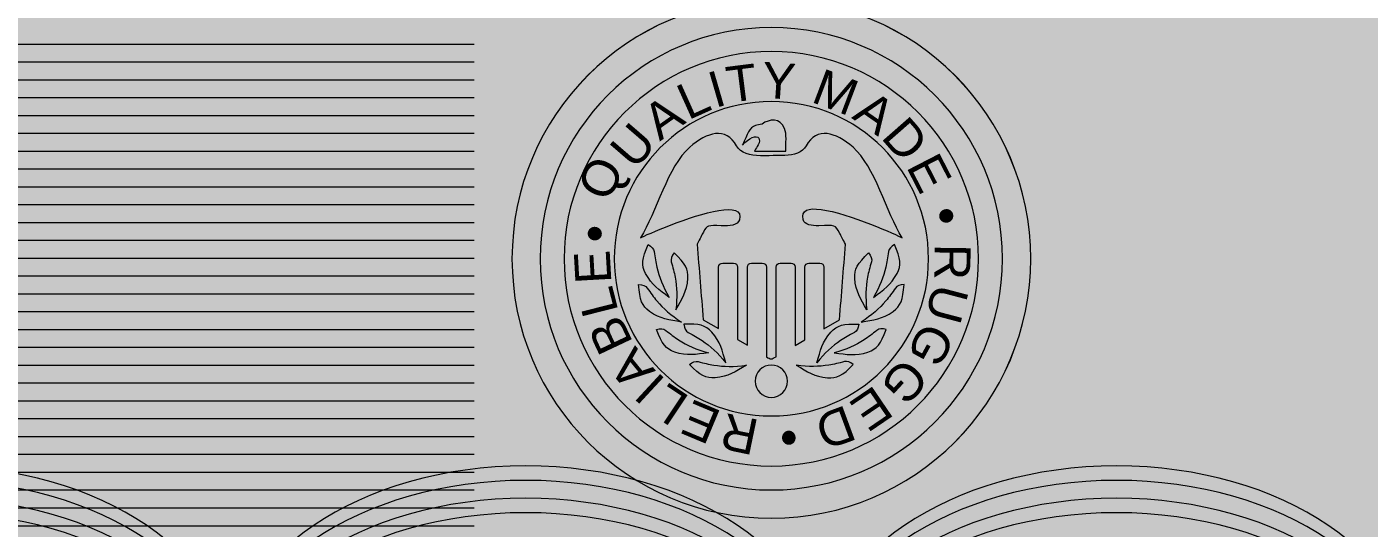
# Model space of a CAD drawing. Header units: inches. Extents: x 0 to 48, y -19.6 to 10.
# Drawn here: x 32.559 to 35.328, y -17.423 to -16.39 of the extents above; entities that cross this region are included whole.
import ezdxf

# ---------------------------------------------------------------- set-up
doc = ezdxf.new("R2010")
doc.units = ezdxf.units.IN
doc.header["$MEASUREMENT"] = 0
doc.layers.add('Layer 1', color=7, linetype='Continuous')

# ---------------------------------------------------------------- blocks, each defined once
blk = doc.blocks.new('block 3')
at = {"layer": 'Layer 1', "color": 254, "lineweight": 18, "true_color": 0xe6e7e8}
for points in [[(32.369, -17.295), (32.7098, -17.295), (32.9861, -17.4815), (32.9861, -17.7115), (32.9861, -17.9415), (32.7098, -18.128), (32.369, -18.128), (32.0282, -18.128), (31.7519, -17.9415), (31.7519, -17.7115), (31.7519, -17.4815), (32.0282, -17.295), (32.369, -17.295)], [(33.5877, -17.295), (33.9285, -17.295), (34.2047, -17.4815), (34.2047, -17.7115), (34.2047, -17.9415), (33.9285, -18.128), (33.5877, -18.128), (33.2469, -18.128), (32.9706, -17.9415), (32.9706, -17.7115), (32.9706, -17.4815), (33.2469, -17.295), (33.5877, -17.295)], [(34.8064, -17.295), (35.1472, -17.295), (35.4235, -17.4815), (35.4235, -17.7115), (35.4235, -17.9415), (35.1472, -18.128), (34.8064, -18.128), (34.4656, -18.128), (34.1893, -17.9415), (34.1893, -17.7115), (34.1893, -17.4815), (34.4656, -17.295), (34.8064, -17.295)], [(32.369, -17.3248), (32.7098, -17.3248), (32.9861, -17.5113), (32.9861, -17.7413), (32.9861, -17.9713), (32.7098, -18.1578), (32.369, -18.1578), (32.0282, -18.1578), (31.7519, -17.9713), (31.7519, -17.7413), (31.7519, -17.5113), (32.0282, -17.3248), (32.369, -17.3248)], [(33.5877, -17.3248), (33.9285, -17.3248), (34.2047, -17.5113), (34.2047, -17.7413), (34.2047, -17.9713), (33.9285, -18.1578), (33.5877, -18.1578), (33.2469, -18.1578), (32.9706, -17.9713), (32.9706, -17.7413), (32.9706, -17.5113), (33.2469, -17.3248), (33.5877, -17.3248)], [(34.8064, -17.3248), (35.1472, -17.3248), (35.4235, -17.5113), (35.4235, -17.7413), (35.4235, -17.9713), (35.1472, -18.1578), (34.8064, -18.1578), (34.4656, -18.1578), (34.1893, -17.9713), (34.1893, -17.7413), (34.1893, -17.5113), (34.4656, -17.3248), (34.8064, -17.3248)], [(32.369, -17.3617), (32.7098, -17.3617), (32.9861, -17.5482), (32.9861, -17.7782), (32.9861, -18.0082), (32.7098, -18.1946), (32.369, -18.1946), (32.0282, -18.1946), (31.7519, -18.0082), (31.7519, -17.7782), (31.7519, -17.5482), (32.0282, -17.3617), (32.369, -17.3617)], [(33.5877, -17.3617), (33.9285, -17.3617), (34.2047, -17.5482), (34.2047, -17.7782), (34.2047, -18.0082), (33.9285, -18.1946), (33.5877, -18.1946), (33.2469, -18.1946), (32.9706, -18.0082), (32.9706, -17.7782), (32.9706, -17.5482), (33.2469, -17.3617), (33.5877, -17.3617)], [(34.8064, -17.3617), (35.1472, -17.3617), (35.4235, -17.5482), (35.4235, -17.7782), (35.4235, -18.0082), (35.1472, -18.1946), (34.8064, -18.1946), (34.4656, -18.1946), (34.1893, -18.0082), (34.1893, -17.7782), (34.1893, -17.5482), (34.4656, -17.3617), (34.8064, -17.3617)], [(32.369, -17.3915), (32.7098, -17.3915), (32.9861, -17.578), (32.9861, -17.808), (32.9861, -18.038), (32.7098, -18.2244), (32.369, -18.2244), (32.0282, -18.2244), (31.7519, -18.038), (31.7519, -17.808), (31.7519, -17.578), (32.0282, -17.3915), (32.369, -17.3915)], [(33.5877, -17.3915), (33.9285, -17.3915), (34.2047, -17.578), (34.2047, -17.808), (34.2047, -18.038), (33.9285, -18.2244), (33.5877, -18.2244), (33.2469, -18.2244), (32.9706, -18.038), (32.9706, -17.808), (32.9706, -17.578), (33.2469, -17.3915), (33.5877, -17.3915)], [(34.8064, -17.3915), (35.1472, -17.3915), (35.4235, -17.578), (35.4235, -17.808), (35.4235, -18.038), (35.1472, -18.2244), (34.8064, -18.2244), (34.4656, -18.2244), (34.1893, -18.038), (34.1893, -17.808), (34.1893, -17.578), (34.4656, -17.3915), (34.8064, -17.3915)]]:
    blk.add_open_spline(points, degree=3, knots=[0, 0, 0, 0, 1, 1, 1, 2, 2, 2, 3, 3, 3, 4, 4, 4, 4], dxfattribs=at)
blk = doc.blocks.new('block 4')
at = {"layer": 'Layer 1', "color": 250, "lineweight": 18, "true_color": 0x231f20}
for points in [[(29.0477, -16.425), (33.4815, -16.425)], [(29.0477, -16.4618), (33.4815, -16.4618)], [(29.0477, -16.4986), (33.4815, -16.4986)], [(29.0477, -16.5353), (33.4815, -16.5353)], [(29.0477, -16.5721), (33.4815, -16.5721)], [(29.0477, -16.6089), (33.4815, -16.6089)], [(29.0477, -16.6457), (33.4815, -16.6457)], [(29.0477, -16.6825), (33.4815, -16.6825)], [(29.0477, -16.7193), (33.4815, -16.7193)], [(29.0477, -16.756), (33.4815, -16.756)], [(29.0477, -16.7928), (33.4815, -16.7928)], [(29.0477, -16.8296), (33.4815, -16.8296)], [(29.0477, -16.8664), (33.4815, -16.8664)], [(29.0477, -16.9032), (33.4815, -16.9032)], [(29.0477, -16.94), (33.4815, -16.94)], [(29.0477, -16.9768), (33.4815, -16.9768)], [(29.0477, -17.0135), (33.4815, -17.0135)], [(29.0477, -17.0503), (33.4815, -17.0503)], [(29.0477, -17.0871), (33.4815, -17.0871)], [(29.0477, -17.1239), (33.4815, -17.1239)], [(29.0477, -17.1607), (33.4815, -17.1607)], [(29.0477, -17.1975), (33.4815, -17.1975)], [(29.0477, -17.2343), (33.4815, -17.2343)], [(29.0477, -17.271), (33.4815, -17.271)], [(29.0477, -17.3078), (33.4815, -17.3078)], [(29.0477, -17.3446), (33.4815, -17.3446)], [(29.0477, -17.3814), (33.4815, -17.3814)], [(29.0477, -17.4182), (33.4815, -17.4182)]]:
    blk.add_lwpolyline(points, dxfattribs=at)

msp = doc.modelspace()

# ---------------------------------------------------------------- hatches: boundary and pattern name
at = {"layer": 'Layer 1', "true_color": 0x004723}
h = msp.add_hatch(color=118, dxfattribs=at)
edge = h.paths.add_edge_path()
edge.add_spline(control_points=[(27.2193, -14.9493), (30.2141, -14.9493), (33.2089, -14.9493), (36.2037, -14.9493), (36.3793, -16.1538), (36.379, -17.4149), (36.2037, -18.7311), (33.2089, -18.7311), (30.2141, -18.7311), (27.2193, -18.7311), (27.044, -17.4149), (27.0437, -16.1538), (27.2193, -14.9493)], knot_values=[0, 0, 0, 0, 0.013889, 0.013889, 0.013889, 0.027778, 0.027778, 0.027778, 0.041667, 0.041667, 0.041667, 0.055556, 0.055556, 0.055556, 0.055556], degree=3, periodic=0)
edge.add_line((27.2193, -14.9493), (27.2193, -14.9493))
at = {"layer": 'Layer 1', "true_color": 0xe6e7e8}
h = msp.add_hatch(color=254, dxfattribs=at)
edge = h.paths.add_edge_path()
edge.add_spline(control_points=[(27.4102, -15.1551), (30.2777, -15.1551), (33.1452, -15.1551), (36.0127, -15.1551), (36.1809, -16.2286), (36.1806, -17.3523), (36.0127, -18.5253), (33.1452, -18.5253), (30.2777, -18.5253), (27.4102, -18.5253), (27.2423, -17.3523), (27.242, -16.2286), (27.4102, -15.1551)], knot_values=[0, 0, 0, 0, 0.013889, 0.013889, 0.013889, 0.027778, 0.027778, 0.027778, 0.041667, 0.041667, 0.041667, 0.055556, 0.055556, 0.055556, 0.055556], degree=3, periodic=0)
edge.add_line((27.4102, -15.1551), (27.4102, -15.1551))
at = {"layer": 'Layer 1', "true_color": 0x231f20}
h = msp.add_hatch(color=250, dxfattribs=at)
edge = h.paths.add_edge_path()
edge.add_spline(control_points=[(34.0946, -16.3909), (34.3579, -16.3909), (34.5714, -16.6044), (34.5714, -16.8678), (34.5714, -17.1311), (34.3579, -17.3446), (34.0946, -17.3446), (33.8312, -17.3446), (33.6177, -17.1311), (33.6177, -16.8678), (33.6177, -16.6044), (33.8312, -16.3909), (34.0946, -16.3909)], knot_values=[0, 0, 0, 0, 1, 1, 1, 2, 2, 2, 3, 3, 3, 4, 4, 4, 4], degree=3, periodic=1)
edge = h.paths.add_edge_path()
edge.add_spline(control_points=[(34.0946, -16.3329), (34.39, -16.3329), (34.6295, -16.5723), (34.6295, -16.8678), (34.6295, -17.1632), (34.39, -17.4027), (34.0946, -17.4027), (33.7991, -17.4027), (33.5596, -17.1632), (33.5596, -16.8678), (33.5596, -16.5723), (33.7991, -16.3329), (34.0946, -16.3329)], knot_values=[0, 0, 0, 0, 1, 1, 1, 2, 2, 2, 3, 3, 3, 4, 4, 4, 4], degree=3, periodic=1)
h = msp.add_hatch(color=250, dxfattribs=at)
edge = h.paths.add_edge_path()
edge.add_spline(control_points=[(34.0946, -16.5436), (34.2736, -16.5436), (34.4188, -16.6887), (34.4188, -16.8678), (34.4188, -17.0468), (34.2736, -17.192), (34.0946, -17.192), (33.9155, -17.192), (33.7704, -17.0468), (33.7704, -16.8678), (33.7704, -16.6887), (33.9155, -16.5436), (34.0946, -16.5436)], knot_values=[0, 0, 0, 0, 1, 1, 1, 2, 2, 2, 3, 3, 3, 4, 4, 4, 4], degree=3, periodic=1)
edge = h.paths.add_edge_path()
edge.add_spline(control_points=[(34.0946, -16.4404), (34.3306, -16.4404), (34.522, -16.6317), (34.522, -16.8678), (34.522, -17.1038), (34.3306, -17.2952), (34.0946, -17.2952), (33.8585, -17.2952), (33.6671, -17.1038), (33.6671, -16.8678), (33.6671, -16.6317), (33.8585, -16.4404), (34.0946, -16.4404)], knot_values=[0, 0, 0, 0, 1, 1, 1, 2, 2, 2, 3, 3, 3, 4, 4, 4, 4], degree=3, periodic=1)
h = msp.add_hatch(color=250, dxfattribs=at)
edge = h.paths.add_edge_path()
edge.add_spline(control_points=[(34.1248, -16.6203), (34.1246, -16.6302), (34.1245, -16.6358), (34.1244, -16.6457), (34.1029, -16.6457), (34.0813, -16.6457), (34.0598, -16.6457), (34.0624, -16.64), (34.0649, -16.6385), (34.0675, -16.6329), (34.0704, -16.6264), (34.0705, -16.6218), (34.0688, -16.6192), (34.0644, -16.6125), (34.0483, -16.6175), (34.035, -16.6336), (34.0455, -16.6107), (34.0489, -16.5974), (34.0622, -16.5931), (34.0651, -16.5921), (34.0698, -16.5909), (34.0755, -16.5899), (34.0902, -16.5794), (34.1129, -16.5764), (34.1217, -16.5993), (34.1239, -16.6049), (34.1249, -16.6119), (34.1248, -16.6203)], knot_values=[0, 0, 0, 0, 1, 1, 1, 2, 2, 2, 3, 3, 3, 4, 4, 4, 5, 5, 5, 6, 6, 6, 7, 7, 7, 8, 8, 8, 9, 9, 9, 9], degree=3, periodic=1)
edge = h.paths.add_edge_path()
edge.add_spline(control_points=[(33.8246, -16.8245), (33.8571, -16.7731), (33.881, -16.677), (33.9261, -16.6378), (33.9624, -16.6063), (34.0004, -16.5954), (34.0228, -16.6349), (34.0315, -16.6503), (34.0505, -16.655), (34.0721, -16.6552), (34.0793, -16.6552), (34.1176, -16.6552), (34.1222, -16.655), (34.1417, -16.6542), (34.1583, -16.649), (34.1663, -16.6349), (34.1887, -16.5954), (34.2267, -16.6063), (34.263, -16.6378), (34.3081, -16.677), (34.332, -16.7731), (34.3645, -16.8245), (34.3558, -16.82), (34.254, -16.7736), (34.1971, -16.7661), (34.1714, -16.7627), (34.1549, -16.7672), (34.1602, -16.787), (34.1631, -16.7982), (34.1773, -16.8001), (34.1927, -16.7998), (34.227, -16.799), (34.2262, -16.7965), (34.236, -16.8158), (34.2387, -16.8211), (34.2423, -16.8282), (34.2476, -16.8375), (34.2435, -16.8895), (34.2393, -16.9415), (34.2351, -16.9935), (34.2351, -16.9935), (34.203, -17.0121), (34.203, -17.0121), (34.203, -17.0121), (34.203, -16.8851), (34.203, -16.8851), (34.203, -16.8805), (34.1992, -16.8767), (34.1946, -16.8767), (34.1946, -16.8767), (34.1722, -16.8767), (34.1722, -16.8767), (34.1676, -16.8767), (34.1638, -16.8805), (34.1638, -16.8851), (34.1638, -16.8851), (34.1638, -17.0348), (34.1638, -17.0348), (34.1638, -17.0348), (34.1437, -17.0464), (34.1437, -17.0464), (34.1437, -17.0464), (34.1437, -16.8851), (34.1437, -16.8851), (34.1437, -16.8805), (34.1399, -16.8767), (34.1352, -16.8767), (34.1352, -16.8767), (34.1129, -16.8767), (34.1129, -16.8767), (34.1083, -16.8767), (34.1044, -16.8805), (34.1044, -16.8851), (34.1044, -16.8851), (34.1044, -17.0698), (34.1044, -17.0698), (34.0952, -17.0756), (34.0932, -17.0755), (34.0844, -17.0699), (34.0844, -17.0699), (34.0844, -16.8851), (34.0844, -16.8851), (34.0844, -16.8805), (34.0806, -16.8767), (34.0759, -16.8767), (34.0759, -16.8767), (34.0536, -16.8767), (34.0536, -16.8767), (34.0489, -16.8767), (34.0451, -16.8805), (34.0451, -16.8851), (34.0451, -16.8851), (34.0451, -17.0462), (34.0451, -17.0462), (34.0451, -17.0462), (34.025, -17.0346), (34.025, -17.0346), (34.025, -17.0346), (34.025, -16.8851), (34.025, -16.8851), (34.025, -16.8805), (34.0212, -16.8767), (34.0166, -16.8767), (34.0166, -16.8767), (33.9942, -16.8767), (33.9942, -16.8767), (33.9896, -16.8767), (33.9858, -16.8805), (33.9858, -16.8851), (33.9858, -16.8851), (33.9858, -17.0119), (33.9858, -17.0119), (33.9858, -17.0119), (33.954, -16.9935), (33.954, -16.9935), (33.9498, -16.9415), (33.9457, -16.8895), (33.9415, -16.8375), (33.9479, -16.8263), (33.9515, -16.8183), (33.9544, -16.8126), (33.9613, -16.7991), (33.9641, -16.7984), (33.9912, -16.7997), (34.0082, -16.8005), (34.0257, -16.7993), (34.0289, -16.7872), (34.0343, -16.7668), (34.0149, -16.7634), (33.986, -16.7682), (33.929, -16.7776), (33.8354, -16.819), (33.8246, -16.8245)], knot_values=[0, 0, 0, 0, 1, 1, 1, 2, 2, 2, 3, 3, 3, 4, 4, 4, 5, 5, 5, 6, 6, 6, 7, 7, 7, 8, 8, 8, 9, 9, 9, 10, 10, 10, 11, 11, 11, 12, 12, 12, 13, 13, 13, 14, 14, 14, 15, 15, 15, 16, 16, 16, 17, 17, 17, 18, 18, 18, 19, 19, 19, 20, 20, 20, 21, 21, 21, 22, 22, 22, 23, 23, 23, 24, 24, 24, 25, 25, 25, 26, 26, 26, 27, 27, 27, 28, 28, 28, 29, 29, 29, 30, 30, 30, 31, 31, 31, 32, 32, 32, 33, 33, 33, 34, 34, 34, 35, 35, 35, 36, 36, 36, 37, 37, 37, 38, 38, 38, 39, 39, 39, 40, 40, 40, 41, 41, 41, 42, 42, 42, 43, 43, 43, 44, 44, 44, 44], degree=3, periodic=1)
h = msp.add_hatch(color=250, dxfattribs=at)
edge = h.paths.add_edge_path()
edge.add_spline(control_points=[(34.275, -17.0026), (34.2433, -17.0014), (34.2302, -17.0047), (34.2175, -17.019), (34.1989, -17.04), (34.1961, -17.0563), (34.1884, -17.0822), (34.2051, -17.0616), (34.2198, -17.0482), (34.2375, -17.0363), (34.246, -17.0306), (34.2553, -17.0252), (34.2658, -17.0195), (34.2712, -17.0166), (34.2739, -17.0114), (34.275, -17.0026)], knot_values=[0, 0, 0, 0, 1, 1, 1, 2, 2, 2, 3, 3, 3, 4, 4, 4, 5, 5, 5, 5], degree=3, periodic=1)
edge = h.paths.add_edge_path()
edge.add_spline(control_points=[(34.3316, -17.0137), (34.3202, -17.0433), (34.312, -17.0541), (34.2939, -17.0601), (34.2672, -17.0689), (34.2511, -17.065), (34.2243, -17.0618), (34.2498, -17.0547), (34.2679, -17.0465), (34.2858, -17.0349), (34.2945, -17.0293), (34.3031, -17.0229), (34.3124, -17.0155), (34.3172, -17.0117), (34.3231, -17.0113), (34.3316, -17.0137)], knot_values=[0, 0, 0, 0, 1, 1, 1, 2, 2, 2, 3, 3, 3, 4, 4, 4, 5, 5, 5, 5], degree=3, periodic=1)
edge = h.paths.add_edge_path()
edge.add_spline(control_points=[(34.3683, -16.921), (34.3661, -16.9526), (34.3614, -16.9653), (34.3458, -16.9763), (34.3228, -16.9925), (34.3063, -16.9935), (34.2798, -16.9983), (34.302, -16.984), (34.317, -16.9709), (34.3308, -16.9546), (34.3374, -16.9467), (34.3438, -16.9381), (34.3505, -16.9283), (34.354, -16.9232), (34.3595, -16.9211), (34.3683, -16.921)], knot_values=[0, 0, 0, 0, 1, 1, 1, 2, 2, 2, 3, 3, 3, 4, 4, 4, 5, 5, 5, 5], degree=3, periodic=1)
edge = h.paths.add_edge_path()
edge.add_spline(control_points=[(34.2953, -16.8557), (34.2722, -16.8775), (34.2654, -16.8891), (34.2667, -16.9081), (34.2687, -16.9362), (34.2784, -16.9496), (34.2914, -16.9732), (34.2884, -16.9469), (34.2891, -16.927), (34.2931, -16.906), (34.2949, -16.8959), (34.2976, -16.8855), (34.3009, -16.8741), (34.3026, -16.8682), (34.3007, -16.8626), (34.2953, -16.8557)], knot_values=[0, 0, 0, 0, 1, 1, 1, 2, 2, 2, 3, 3, 3, 4, 4, 4, 5, 5, 5, 5], degree=3, periodic=1)
edge = h.paths.add_edge_path()
edge.add_spline(control_points=[(33.9255, -17.0859), (33.9478, -17.1085), (33.9596, -17.1151), (33.9786, -17.1133), (34.0065, -17.1108), (34.0198, -17.1008), (34.0431, -17.0873), (34.0169, -17.0908), (33.997, -17.0905), (33.9759, -17.087), (33.9658, -17.0854), (33.9553, -17.083), (33.9438, -17.0799), (33.9379, -17.0783), (33.9323, -17.0803), (33.9255, -17.0859)], knot_values=[0, 0, 0, 0, 1, 1, 1, 2, 2, 2, 3, 3, 3, 4, 4, 4, 5, 5, 5, 5], degree=3, periodic=1)
edge = h.paths.add_edge_path()
edge.add_spline(control_points=[(33.9141, -17.0026), (33.9458, -17.0014), (33.9589, -17.0047), (33.9716, -17.019), (33.9902, -17.04), (33.993, -17.0563), (34.0007, -17.0822), (33.984, -17.0616), (33.9693, -17.0482), (33.9516, -17.0363), (33.9431, -17.0306), (33.9338, -17.0252), (33.9233, -17.0195), (33.9179, -17.0166), (33.9152, -17.0114), (33.9141, -17.0026)], knot_values=[0, 0, 0, 0, 1, 1, 1, 2, 2, 2, 3, 3, 3, 4, 4, 4, 5, 5, 5, 5], degree=3, periodic=1)
edge = h.paths.add_edge_path()
edge.add_spline(control_points=[(33.8576, -17.0137), (33.8689, -17.0433), (33.8771, -17.0541), (33.8952, -17.0601), (33.9219, -17.0689), (33.938, -17.065), (33.9648, -17.0618), (33.9394, -17.0547), (33.9212, -17.0465), (33.9033, -17.0349), (33.8946, -17.0293), (33.886, -17.0229), (33.8767, -17.0155), (33.8719, -17.0117), (33.866, -17.0113), (33.8576, -17.0137)], knot_values=[0, 0, 0, 0, 1, 1, 1, 2, 2, 2, 3, 3, 3, 4, 4, 4, 5, 5, 5, 5], degree=3, periodic=1)
edge = h.paths.add_edge_path()
edge.add_spline(control_points=[(33.8208, -16.921), (33.823, -16.9526), (33.8277, -16.9653), (33.8433, -16.9763), (33.8663, -16.9925), (33.8828, -16.9935), (33.9093, -16.9983), (33.8871, -16.984), (33.8721, -16.9709), (33.8584, -16.9546), (33.8517, -16.9467), (33.8453, -16.9381), (33.8386, -16.9283), (33.8351, -16.9232), (33.8296, -16.9211), (33.8208, -16.921)], knot_values=[0, 0, 0, 0, 1, 1, 1, 2, 2, 2, 3, 3, 3, 4, 4, 4, 5, 5, 5, 5], degree=3, periodic=1)
edge = h.paths.add_edge_path()
edge.add_spline(control_points=[(33.8938, -16.8557), (33.9169, -16.8775), (33.9238, -16.8891), (33.9224, -16.9081), (33.9204, -16.9362), (33.9107, -16.9496), (33.8977, -16.9732), (33.9007, -16.9469), (33.9, -16.927), (33.8961, -16.906), (33.8942, -16.8959), (33.8915, -16.8855), (33.8882, -16.8741), (33.8865, -16.8682), (33.8884, -16.8626), (33.8938, -16.8557)], knot_values=[0, 0, 0, 0, 1, 1, 1, 2, 2, 2, 3, 3, 3, 4, 4, 4, 5, 5, 5, 5], degree=3, periodic=1)
edge = h.paths.add_edge_path()
edge.add_spline(control_points=[(33.8402, -16.8384), (33.8278, -16.8676), (33.8263, -16.881), (33.8352, -16.8979), (33.8483, -16.9228), (33.8625, -16.9312), (33.884, -16.9474), (33.8707, -16.9246), (33.8633, -16.9061), (33.8584, -16.8853), (33.8561, -16.8753), (33.8543, -16.8648), (33.8527, -16.8529), (33.8519, -16.8469), (33.8479, -16.8425), (33.8402, -16.8384)], knot_values=[0, 0, 0, 0, 1, 1, 1, 2, 2, 2, 3, 3, 3, 4, 4, 4, 5, 5, 5, 5], degree=3, periodic=1)
edge = h.paths.add_edge_path()
edge.add_spline(control_points=[(34.3489, -16.8384), (34.3613, -16.8676), (34.3628, -16.881), (34.3539, -16.8979), (34.3408, -16.9228), (34.3266, -16.9312), (34.3051, -16.9474), (34.3184, -16.9246), (34.3258, -16.9061), (34.3307, -16.8853), (34.333, -16.8753), (34.3348, -16.8648), (34.3364, -16.8529), (34.3372, -16.8469), (34.3412, -16.8425), (34.3489, -16.8384)], knot_values=[0, 0, 0, 0, 1, 1, 1, 2, 2, 2, 3, 3, 3, 4, 4, 4, 5, 5, 5, 5], degree=3, periodic=1)
edge = h.paths.add_edge_path()
edge.add_spline(control_points=[(34.0946, -17.0869), (34.113, -17.0869), (34.1279, -17.1018), (34.1279, -17.1202), (34.1279, -17.1387), (34.113, -17.1536), (34.0946, -17.1536), (34.0761, -17.1536), (34.0612, -17.1387), (34.0612, -17.1202), (34.0612, -17.1018), (34.0761, -17.0869), (34.0946, -17.0869)], knot_values=[0, 0, 0, 0, 1, 1, 1, 2, 2, 2, 3, 3, 3, 4, 4, 4, 4], degree=3, periodic=1)
edge = h.paths.add_edge_path()
edge.add_spline(control_points=[(34.2636, -17.0859), (34.2413, -17.1085), (34.2295, -17.1151), (34.2106, -17.1133), (34.1826, -17.1108), (34.1693, -17.1008), (34.1461, -17.0873), (34.1722, -17.0908), (34.1921, -17.0905), (34.2132, -17.087), (34.2234, -17.0854), (34.2338, -17.083), (34.2453, -17.0799), (34.2512, -17.0783), (34.2568, -17.0803), (34.2636, -17.0859)], knot_values=[0, 0, 0, 0, 0.013889, 0.013889, 0.013889, 0.027778, 0.027778, 0.027778, 0.041667, 0.041667, 0.041667, 0.055556, 0.055556, 0.055556, 0.069444, 0.069444, 0.069444, 0.069444], degree=3, periodic=0)
edge.add_line((34.2636, -17.0859), (34.2636, -17.0859))

# ---------------------------------------------------------------- linework, layer by layer
at = {"layer": 'Layer 1', "lineweight": 0}
for points, knots in [([(27.2193, -14.9493), (30.2141, -14.9493), (33.2089, -14.9493), (36.2037, -14.9493), (36.3793, -16.1538), (36.379, -17.4149), (36.2037, -18.7311), (33.2089, -18.7311), (30.2141, -18.7311), (27.2193, -18.7311), (27.044, -17.4149), (27.0437, -16.1538), (27.2193, -14.9493)], [0, 0, 0, 0, 1, 1, 1, 2, 2, 2, 3, 3, 3, 4, 4, 4, 4]), ([(27.4102, -15.1551), (30.2777, -15.1551), (33.1452, -15.1551), (36.0127, -15.1551), (36.1809, -16.2286), (36.1806, -17.3523), (36.0127, -18.5253), (33.1452, -18.5253), (30.2777, -18.5253), (27.4102, -18.5253), (27.2423, -17.3523), (27.242, -16.2286), (27.4102, -15.1551)], [0, 0, 0, 0, 1, 1, 1, 2, 2, 2, 3, 3, 3, 4, 4, 4, 4]), ([(34.0946, -16.3328), (34.39, -16.3328), (34.6296, -16.5723), (34.6296, -16.8678), (34.6296, -17.1632), (34.39, -17.4028), (34.0946, -17.4028), (33.7991, -17.4028), (33.5596, -17.1632), (33.5596, -16.8678), (33.5596, -16.5723), (33.7991, -16.3328), (34.0946, -16.3328)], [0, 0, 0, 0, 1, 1, 1, 2, 2, 2, 3, 3, 3, 4, 4, 4, 4]), ([(34.0946, -16.3329), (34.39, -16.3329), (34.6295, -16.5723), (34.6295, -16.8678), (34.6295, -17.1632), (34.39, -17.4027), (34.0946, -17.4027), (33.7991, -17.4027), (33.5596, -17.1632), (33.5596, -16.8678), (33.5596, -16.5723), (33.7991, -16.3329), (34.0946, -16.3329)], [0, 0, 0, 0, 1, 1, 1, 2, 2, 2, 3, 3, 3, 4, 4, 4, 4]), ([(34.0946, -16.3909), (34.3579, -16.3909), (34.5714, -16.6044), (34.5714, -16.8678), (34.5714, -17.1311), (34.3579, -17.3446), (34.0946, -17.3446), (33.8312, -17.3446), (33.6177, -17.1311), (33.6177, -16.8678), (33.6177, -16.6044), (33.8312, -16.3909), (34.0946, -16.3909)], [0, 0, 0, 0, 1, 1, 1, 2, 2, 2, 3, 3, 3, 4, 4, 4, 4]), ([(34.0946, -16.4404), (34.3306, -16.4404), (34.522, -16.6317), (34.522, -16.8678), (34.522, -17.1038), (34.3306, -17.2952), (34.0946, -17.2952), (33.8585, -17.2952), (33.6671, -17.1038), (33.6671, -16.8678), (33.6671, -16.6317), (33.8585, -16.4404), (34.0946, -16.4404)], [0, 0, 0, 0, 1, 1, 1, 2, 2, 2, 3, 3, 3, 4, 4, 4, 4]), ([(34.0946, -16.5436), (34.2736, -16.5436), (34.4188, -16.6887), (34.4188, -16.8678), (34.4188, -17.0468), (34.2736, -17.192), (34.0946, -17.192), (33.9155, -17.192), (33.7704, -17.0468), (33.7704, -16.8678), (33.7704, -16.6887), (33.9155, -16.5436), (34.0946, -16.5436)], [0, 0, 0, 0, 1, 1, 1, 2, 2, 2, 3, 3, 3, 4, 4, 4, 4]), ([(34.1248, -16.6203), (34.1246, -16.6302), (34.1245, -16.6358), (34.1244, -16.6457), (34.1029, -16.6457), (34.0813, -16.6457), (34.0598, -16.6457), (34.0624, -16.64), (34.0649, -16.6385), (34.0675, -16.6329), (34.0704, -16.6264), (34.0705, -16.6218), (34.0688, -16.6192), (34.0644, -16.6125), (34.0483, -16.6175), (34.035, -16.6336), (34.0455, -16.6107), (34.0489, -16.5974), (34.0622, -16.5931), (34.0651, -16.5921), (34.0698, -16.5909), (34.0755, -16.5899), (34.0902, -16.5794), (34.1129, -16.5764), (34.1217, -16.5993), (34.1239, -16.6049), (34.1249, -16.6119), (34.1248, -16.6203)], [0, 0, 0, 0, 1, 1, 1, 2, 2, 2, 3, 3, 3, 4, 4, 4, 5, 5, 5, 6, 6, 6, 7, 7, 7, 8, 8, 8, 9, 9, 9, 9]), ([(33.8246, -16.8245), (33.8571, -16.7731), (33.881, -16.677), (33.9261, -16.6378), (33.9624, -16.6063), (34.0004, -16.5954), (34.0228, -16.6349), (34.0315, -16.6503), (34.0505, -16.655), (34.0721, -16.6552), (34.0793, -16.6552), (34.1176, -16.6552), (34.1222, -16.655), (34.1417, -16.6542), (34.1583, -16.649), (34.1663, -16.6349), (34.1887, -16.5954), (34.2267, -16.6063), (34.263, -16.6378), (34.3081, -16.677), (34.332, -16.7731), (34.3645, -16.8245), (34.3558, -16.82), (34.254, -16.7736), (34.1971, -16.7661), (34.1714, -16.7627), (34.1549, -16.7672), (34.1602, -16.787), (34.1631, -16.7982), (34.1773, -16.8001), (34.1927, -16.7998), (34.227, -16.799), (34.2262, -16.7965), (34.236, -16.8158), (34.2387, -16.8211), (34.2423, -16.8282), (34.2476, -16.8375), (34.2435, -16.8895), (34.2393, -16.9415), (34.2351, -16.9935), (34.2351, -16.9935), (34.203, -17.0121), (34.203, -17.0121), (34.203, -17.0121), (34.203, -16.8851), (34.203, -16.8851), (34.203, -16.8805), (34.1992, -16.8767), (34.1946, -16.8767), (34.1946, -16.8767), (34.1722, -16.8767), (34.1722, -16.8767), (34.1676, -16.8767), (34.1638, -16.8805), (34.1638, -16.8851), (34.1638, -16.8851), (34.1638, -17.0348), (34.1638, -17.0348), (34.1638, -17.0348), (34.1437, -17.0464), (34.1437, -17.0464), (34.1437, -17.0464), (34.1437, -16.8851), (34.1437, -16.8851), (34.1437, -16.8805), (34.1399, -16.8767), (34.1352, -16.8767), (34.1352, -16.8767), (34.1129, -16.8767), (34.1129, -16.8767), (34.1083, -16.8767), (34.1044, -16.8805), (34.1044, -16.8851), (34.1044, -16.8851), (34.1044, -17.0698), (34.1044, -17.0698), (34.0952, -17.0756), (34.0932, -17.0755), (34.0844, -17.0699), (34.0844, -17.0699), (34.0844, -16.8851), (34.0844, -16.8851), (34.0844, -16.8805), (34.0806, -16.8767), (34.0759, -16.8767), (34.0759, -16.8767), (34.0536, -16.8767), (34.0536, -16.8767), (34.0489, -16.8767), (34.0451, -16.8805), (34.0451, -16.8851), (34.0451, -16.8851), (34.0451, -17.0462), (34.0451, -17.0462), (34.0451, -17.0462), (34.025, -17.0346), (34.025, -17.0346), (34.025, -17.0346), (34.025, -16.8851), (34.025, -16.8851), (34.025, -16.8805), (34.0212, -16.8767), (34.0166, -16.8767), (34.0166, -16.8767), (33.9942, -16.8767), (33.9942, -16.8767), (33.9896, -16.8767), (33.9858, -16.8805), (33.9858, -16.8851), (33.9858, -16.8851), (33.9858, -17.0119), (33.9858, -17.0119), (33.9858, -17.0119), (33.954, -16.9935), (33.954, -16.9935), (33.9498, -16.9415), (33.9457, -16.8895), (33.9415, -16.8375), (33.9479, -16.8263), (33.9515, -16.8183), (33.9544, -16.8126), (33.9613, -16.7991), (33.9641, -16.7984), (33.9912, -16.7997), (34.0082, -16.8005), (34.0257, -16.7993), (34.0289, -16.7872), (34.0343, -16.7668), (34.0149, -16.7634), (33.986, -16.7682), (33.929, -16.7776), (33.8354, -16.819), (33.8246, -16.8245)], [0, 0, 0, 0, 1, 1, 1, 2, 2, 2, 3, 3, 3, 4, 4, 4, 5, 5, 5, 6, 6, 6, 7, 7, 7, 8, 8, 8, 9, 9, 9, 10, 10, 10, 11, 11, 11, 12, 12, 12, 13, 13, 13, 14, 14, 14, 15, 15, 15, 16, 16, 16, 17, 17, 17, 18, 18, 18, 19, 19, 19, 20, 20, 20, 21, 21, 21, 22, 22, 22, 23, 23, 23, 24, 24, 24, 25, 25, 25, 26, 26, 26, 27, 27, 27, 28, 28, 28, 29, 29, 29, 30, 30, 30, 31, 31, 31, 32, 32, 32, 33, 33, 33, 34, 34, 34, 35, 35, 35, 36, 36, 36, 37, 37, 37, 38, 38, 38, 39, 39, 39, 40, 40, 40, 41, 41, 41, 42, 42, 42, 43, 43, 43, 44, 44, 44, 44]), ([(33.8402, -16.8384), (33.8278, -16.8676), (33.8263, -16.881), (33.8352, -16.8979), (33.8483, -16.9228), (33.8625, -16.9312), (33.884, -16.9474), (33.8707, -16.9246), (33.8633, -16.9061), (33.8584, -16.8853), (33.8561, -16.8753), (33.8543, -16.8648), (33.8527, -16.8529), (33.8519, -16.8469), (33.8479, -16.8425), (33.8402, -16.8384)], [0, 0, 0, 0, 1, 1, 1, 2, 2, 2, 3, 3, 3, 4, 4, 4, 5, 5, 5, 5]), ([(33.8938, -16.8557), (33.9169, -16.8775), (33.9238, -16.8891), (33.9224, -16.9081), (33.9204, -16.9362), (33.9107, -16.9496), (33.8977, -16.9732), (33.9007, -16.9469), (33.9, -16.927), (33.8961, -16.906), (33.8942, -16.8959), (33.8915, -16.8855), (33.8882, -16.8741), (33.8865, -16.8682), (33.8884, -16.8626), (33.8938, -16.8557)], [0, 0, 0, 0, 1, 1, 1, 2, 2, 2, 3, 3, 3, 4, 4, 4, 5, 5, 5, 5]), ([(34.2953, -16.8557), (34.2722, -16.8775), (34.2654, -16.8891), (34.2667, -16.9081), (34.2687, -16.9362), (34.2784, -16.9496), (34.2914, -16.9732), (34.2884, -16.9469), (34.2891, -16.927), (34.2931, -16.906), (34.2949, -16.8959), (34.2976, -16.8855), (34.3009, -16.8741), (34.3026, -16.8682), (34.3007, -16.8626), (34.2953, -16.8557)], [0, 0, 0, 0, 1, 1, 1, 2, 2, 2, 3, 3, 3, 4, 4, 4, 5, 5, 5, 5]), ([(34.3489, -16.8384), (34.3613, -16.8676), (34.3628, -16.881), (34.3539, -16.8979), (34.3408, -16.9228), (34.3266, -16.9312), (34.3051, -16.9474), (34.3184, -16.9246), (34.3258, -16.9061), (34.3307, -16.8853), (34.333, -16.8753), (34.3348, -16.8648), (34.3364, -16.8529), (34.3372, -16.8469), (34.3412, -16.8425), (34.3489, -16.8384)], [0, 0, 0, 0, 1, 1, 1, 2, 2, 2, 3, 3, 3, 4, 4, 4, 5, 5, 5, 5]), ([(33.8208, -16.921), (33.823, -16.9526), (33.8277, -16.9653), (33.8433, -16.9763), (33.8663, -16.9925), (33.8828, -16.9935), (33.9093, -16.9983), (33.8871, -16.984), (33.8721, -16.9709), (33.8584, -16.9546), (33.8517, -16.9467), (33.8453, -16.9381), (33.8386, -16.9283), (33.8351, -16.9232), (33.8296, -16.9211), (33.8208, -16.921)], [0, 0, 0, 0, 1, 1, 1, 2, 2, 2, 3, 3, 3, 4, 4, 4, 5, 5, 5, 5]), ([(34.3683, -16.921), (34.3661, -16.9526), (34.3614, -16.9653), (34.3458, -16.9763), (34.3228, -16.9925), (34.3063, -16.9935), (34.2798, -16.9983), (34.302, -16.984), (34.317, -16.9709), (34.3308, -16.9546), (34.3374, -16.9467), (34.3438, -16.9381), (34.3505, -16.9283), (34.354, -16.9232), (34.3595, -16.9211), (34.3683, -16.921)], [0, 0, 0, 0, 1, 1, 1, 2, 2, 2, 3, 3, 3, 4, 4, 4, 5, 5, 5, 5]), ([(33.8576, -17.0137), (33.8689, -17.0433), (33.8771, -17.0541), (33.8952, -17.0601), (33.9219, -17.0689), (33.938, -17.065), (33.9648, -17.0618), (33.9394, -17.0547), (33.9212, -17.0465), (33.9033, -17.0349), (33.8946, -17.0293), (33.886, -17.0229), (33.8767, -17.0155), (33.8719, -17.0117), (33.866, -17.0113), (33.8576, -17.0137)], [0, 0, 0, 0, 1, 1, 1, 2, 2, 2, 3, 3, 3, 4, 4, 4, 5, 5, 5, 5]), ([(33.9141, -17.0026), (33.9458, -17.0014), (33.9589, -17.0047), (33.9716, -17.019), (33.9902, -17.04), (33.993, -17.0563), (34.0007, -17.0822), (33.984, -17.0616), (33.9693, -17.0482), (33.9516, -17.0363), (33.9431, -17.0306), (33.9338, -17.0252), (33.9233, -17.0195), (33.9179, -17.0166), (33.9152, -17.0114), (33.9141, -17.0026)], [0, 0, 0, 0, 1, 1, 1, 2, 2, 2, 3, 3, 3, 4, 4, 4, 5, 5, 5, 5]), ([(34.275, -17.0026), (34.2433, -17.0014), (34.2302, -17.0047), (34.2175, -17.019), (34.1989, -17.04), (34.1961, -17.0563), (34.1884, -17.0822), (34.2051, -17.0616), (34.2198, -17.0482), (34.2375, -17.0363), (34.246, -17.0306), (34.2553, -17.0252), (34.2658, -17.0195), (34.2712, -17.0166), (34.2739, -17.0114), (34.275, -17.0026)], [0, 0, 0, 0, 1, 1, 1, 2, 2, 2, 3, 3, 3, 4, 4, 4, 5, 5, 5, 5]), ([(34.3316, -17.0137), (34.3202, -17.0433), (34.312, -17.0541), (34.2939, -17.0601), (34.2672, -17.0689), (34.2511, -17.065), (34.2243, -17.0618), (34.2498, -17.0547), (34.2679, -17.0465), (34.2858, -17.0349), (34.2945, -17.0293), (34.3031, -17.0229), (34.3124, -17.0155), (34.3172, -17.0117), (34.3231, -17.0113), (34.3316, -17.0137)], [0, 0, 0, 0, 1, 1, 1, 2, 2, 2, 3, 3, 3, 4, 4, 4, 5, 5, 5, 5]), ([(33.9255, -17.0859), (33.9478, -17.1085), (33.9596, -17.1151), (33.9786, -17.1133), (34.0065, -17.1108), (34.0198, -17.1008), (34.0431, -17.0873), (34.0169, -17.0908), (33.997, -17.0905), (33.9759, -17.087), (33.9658, -17.0854), (33.9553, -17.083), (33.9438, -17.0799), (33.9379, -17.0783), (33.9323, -17.0803), (33.9255, -17.0859)], [0, 0, 0, 0, 1, 1, 1, 2, 2, 2, 3, 3, 3, 4, 4, 4, 5, 5, 5, 5]), ([(34.2636, -17.0859), (34.2413, -17.1085), (34.2295, -17.1151), (34.2106, -17.1133), (34.1826, -17.1108), (34.1693, -17.1008), (34.1461, -17.0873), (34.1722, -17.0908), (34.1921, -17.0905), (34.2132, -17.087), (34.2234, -17.0854), (34.2338, -17.083), (34.2453, -17.0799), (34.2512, -17.0783), (34.2568, -17.0803), (34.2636, -17.0859)], [0, 0, 0, 0, 1, 1, 1, 2, 2, 2, 3, 3, 3, 4, 4, 4, 5, 5, 5, 5]), ([(34.0946, -17.0869), (34.113, -17.0869), (34.1279, -17.1018), (34.1279, -17.1202), (34.1279, -17.1387), (34.113, -17.1536), (34.0946, -17.1536), (34.0761, -17.1536), (34.0612, -17.1387), (34.0612, -17.1202), (34.0612, -17.1018), (34.0761, -17.0869), (34.0946, -17.0869)], [0, 0, 0, 0, 1, 1, 1, 2, 2, 2, 3, 3, 3, 4, 4, 4, 4])]:
    msp.add_open_spline(points, degree=3, knots=knots, dxfattribs=at)
at = {"layer": 'Layer 1', "color": 250, "lineweight": 18, "true_color": 0x231f20}
for points, knots in [([(34.0946, -16.3329), (34.39, -16.3329), (34.6295, -16.5723), (34.6295, -16.8678), (34.6295, -17.1632), (34.39, -17.4027), (34.0946, -17.4027), (33.7991, -17.4027), (33.5596, -17.1632), (33.5596, -16.8678), (33.5596, -16.5723), (33.7991, -16.3329), (34.0946, -16.3329)], [0, 0, 0, 0, 1, 1, 1, 2, 2, 2, 3, 3, 3, 4, 4, 4, 4]), ([(34.0946, -16.3909), (34.3579, -16.3909), (34.5714, -16.6044), (34.5714, -16.8678), (34.5714, -17.1311), (34.3579, -17.3446), (34.0946, -17.3446), (33.8312, -17.3446), (33.6177, -17.1311), (33.6177, -16.8678), (33.6177, -16.6044), (33.8312, -16.3909), (34.0946, -16.3909)], [0, 0, 0, 0, 1, 1, 1, 2, 2, 2, 3, 3, 3, 4, 4, 4, 4]), ([(34.0946, -16.4404), (34.3306, -16.4404), (34.522, -16.6317), (34.522, -16.8678), (34.522, -17.1038), (34.3306, -17.2952), (34.0946, -17.2952), (33.8585, -17.2952), (33.6671, -17.1038), (33.6671, -16.8678), (33.6671, -16.6317), (33.8585, -16.4404), (34.0946, -16.4404)], [0, 0, 0, 0, 1, 1, 1, 2, 2, 2, 3, 3, 3, 4, 4, 4, 4]), ([(34.0946, -16.5436), (34.2736, -16.5436), (34.4188, -16.6887), (34.4188, -16.8678), (34.4188, -17.0468), (34.2736, -17.192), (34.0946, -17.192), (33.9155, -17.192), (33.7704, -17.0468), (33.7704, -16.8678), (33.7704, -16.6887), (33.9155, -16.5436), (34.0946, -16.5436)], [0, 0, 0, 0, 1, 1, 1, 2, 2, 2, 3, 3, 3, 4, 4, 4, 4]), ([(34.1248, -16.6203), (34.1246, -16.6302), (34.1245, -16.6358), (34.1244, -16.6457), (34.1029, -16.6457), (34.0813, -16.6457), (34.0598, -16.6457), (34.0624, -16.64), (34.0649, -16.6385), (34.0675, -16.6329), (34.0704, -16.6264), (34.0705, -16.6218), (34.0688, -16.6192), (34.0644, -16.6125), (34.0483, -16.6175), (34.035, -16.6336), (34.0455, -16.6107), (34.0489, -16.5974), (34.0622, -16.5931), (34.0651, -16.5921), (34.0698, -16.5909), (34.0755, -16.5899), (34.0902, -16.5794), (34.1129, -16.5764), (34.1217, -16.5993), (34.1239, -16.6049), (34.1249, -16.6119), (34.1248, -16.6203)], [0, 0, 0, 0, 1, 1, 1, 2, 2, 2, 3, 3, 3, 4, 4, 4, 5, 5, 5, 6, 6, 6, 7, 7, 7, 8, 8, 8, 9, 9, 9, 9]), ([(33.8246, -16.8245), (33.8571, -16.7731), (33.881, -16.677), (33.9261, -16.6378), (33.9624, -16.6063), (34.0004, -16.5954), (34.0228, -16.6349), (34.0315, -16.6503), (34.0505, -16.655), (34.0721, -16.6552), (34.0793, -16.6552), (34.1176, -16.6552), (34.1222, -16.655), (34.1417, -16.6542), (34.1583, -16.649), (34.1663, -16.6349), (34.1887, -16.5954), (34.2267, -16.6063), (34.263, -16.6378), (34.3081, -16.677), (34.332, -16.7731), (34.3645, -16.8245), (34.3558, -16.82), (34.254, -16.7736), (34.1971, -16.7661), (34.1714, -16.7627), (34.1549, -16.7672), (34.1602, -16.787), (34.1631, -16.7982), (34.1773, -16.8001), (34.1927, -16.7998), (34.227, -16.799), (34.2262, -16.7965), (34.236, -16.8158), (34.2387, -16.8211), (34.2423, -16.8282), (34.2476, -16.8375), (34.2435, -16.8895), (34.2393, -16.9415), (34.2351, -16.9935), (34.2351, -16.9935), (34.203, -17.0121), (34.203, -17.0121), (34.203, -17.0121), (34.203, -16.8851), (34.203, -16.8851), (34.203, -16.8805), (34.1992, -16.8767), (34.1946, -16.8767), (34.1946, -16.8767), (34.1722, -16.8767), (34.1722, -16.8767), (34.1676, -16.8767), (34.1638, -16.8805), (34.1638, -16.8851), (34.1638, -16.8851), (34.1638, -17.0348), (34.1638, -17.0348), (34.1638, -17.0348), (34.1437, -17.0464), (34.1437, -17.0464), (34.1437, -17.0464), (34.1437, -16.8851), (34.1437, -16.8851), (34.1437, -16.8805), (34.1399, -16.8767), (34.1352, -16.8767), (34.1352, -16.8767), (34.1129, -16.8767), (34.1129, -16.8767), (34.1083, -16.8767), (34.1044, -16.8805), (34.1044, -16.8851), (34.1044, -16.8851), (34.1044, -17.0698), (34.1044, -17.0698), (34.0952, -17.0756), (34.0932, -17.0755), (34.0844, -17.0699), (34.0844, -17.0699), (34.0844, -16.8851), (34.0844, -16.8851), (34.0844, -16.8805), (34.0806, -16.8767), (34.0759, -16.8767), (34.0759, -16.8767), (34.0536, -16.8767), (34.0536, -16.8767), (34.0489, -16.8767), (34.0451, -16.8805), (34.0451, -16.8851), (34.0451, -16.8851), (34.0451, -17.0462), (34.0451, -17.0462), (34.0451, -17.0462), (34.025, -17.0346), (34.025, -17.0346), (34.025, -17.0346), (34.025, -16.8851), (34.025, -16.8851), (34.025, -16.8805), (34.0212, -16.8767), (34.0166, -16.8767), (34.0166, -16.8767), (33.9942, -16.8767), (33.9942, -16.8767), (33.9896, -16.8767), (33.9858, -16.8805), (33.9858, -16.8851), (33.9858, -16.8851), (33.9858, -17.0119), (33.9858, -17.0119), (33.9858, -17.0119), (33.954, -16.9935), (33.954, -16.9935), (33.9498, -16.9415), (33.9457, -16.8895), (33.9415, -16.8375), (33.9479, -16.8263), (33.9515, -16.8183), (33.9544, -16.8126), (33.9613, -16.7991), (33.9641, -16.7984), (33.9912, -16.7997), (34.0082, -16.8005), (34.0257, -16.7993), (34.0289, -16.7872), (34.0343, -16.7668), (34.0149, -16.7634), (33.986, -16.7682), (33.929, -16.7776), (33.8354, -16.819), (33.8246, -16.8245)], [0, 0, 0, 0, 1, 1, 1, 2, 2, 2, 3, 3, 3, 4, 4, 4, 5, 5, 5, 6, 6, 6, 7, 7, 7, 8, 8, 8, 9, 9, 9, 10, 10, 10, 11, 11, 11, 12, 12, 12, 13, 13, 13, 14, 14, 14, 15, 15, 15, 16, 16, 16, 17, 17, 17, 18, 18, 18, 19, 19, 19, 20, 20, 20, 21, 21, 21, 22, 22, 22, 23, 23, 23, 24, 24, 24, 25, 25, 25, 26, 26, 26, 27, 27, 27, 28, 28, 28, 29, 29, 29, 30, 30, 30, 31, 31, 31, 32, 32, 32, 33, 33, 33, 34, 34, 34, 35, 35, 35, 36, 36, 36, 37, 37, 37, 38, 38, 38, 39, 39, 39, 40, 40, 40, 41, 41, 41, 42, 42, 42, 43, 43, 43, 44, 44, 44, 44])]:
    msp.add_open_spline(points, degree=3, knots=knots, dxfattribs=at)

# ---------------------------------------------------------------- block references
at = {"layer": 'Layer 1'}
for name in ['block 4', 'block 3']:
    msp.add_blockref(name, (0, 0), dxfattribs=at)

# ---------------------------------------------------------------- texts
at = {"layer": 'Layer 1', "color": 18, "true_color": 0x000000, "attachment_point": 7}
for s, insert, char_height, rotation in [('\\fArial|b0|i0|c0|p34;\\W1;T', (34.0066, -16.5463), 0.074072, 7.2501), ('\\fArial|b0|i0|c0|p34;\\W1;Y', (34.0731, -16.5355), 0.074076, 356.2503), ('\\fArial|b0|i0|c0|p34;\\W1;I', (33.9783, -16.5573), 0.074076, 16.2476), ('\\fArial|b0|i0|c0|p34;\\W1;M', (34.1741, -16.5435), 0.074071, 339.2488), ('\\fArial|b0|i0|c0|p34;\\W1;L', (33.9227, -16.5826), 0.074075, 24.2481), ('\\fArial|b0|i0|c0|p34;\\W1;A', (33.8644, -16.6262), 0.074074, 35.246), ('\\fArial|b0|i0|c0|p34;\\W1; ', (34.1438, -16.5391), 0.07407, 347.2493), ('\\fArial|b0|i0|c0|p34;\\W1;A', (34.2587, -16.5771), 0.07407, 325.2483), ('\\fArial|b0|i0|c0|p34;\\W1;D', (34.3187, -16.6178), 0.074074, 311.2458), ('\\fArial|b0|i0|c0|p34;\\W1;U', (33.8134, -16.6873), 0.074071, 49.2458), ('\\fArial|b0|i0|c0|p34;\\W1;Q', (33.7754, -16.763), 0.074074, 63.2505), ('\\fArial|b0|i0|c0|p34;\\W1;E', (34.3718, -16.6772), 0.074069, 297.2467), ('\\fArial|b0|i0|c0|p34;\\W1; ', (34.4046, -16.7419), 0.074074, 289.2503), ('\\fArial|b0|i0|c0|p34;\\W1;•', (34.4165, -16.77), 0.074074, 283.2497), ('\\fArial|b0|i0|c0|p34;\\W1;•', (33.7625, -16.8398), 0.074077, 80.2476), ('\\fArial|b0|i0|c0|p34;\\W1; ', (33.7707, -16.7935), 0.07407, 74.2459), ('\\fArial|b0|i0|c0|p34;\\W1; ', (34.4265, -16.8069), 0.074072, 277.2501), ('\\fArial|b0|i0|c0|p34;\\W1;E', (33.7648, -16.9176), 0.074073, 93.2504), ('\\fArial|b0|i0|c0|p34;\\W1;R', (34.4317, -16.8366), 0.074072, 269.2494), ('\\fArial|b0|i0|c0|p34;\\W1;L', (33.7795, -16.9761), 0.07407, 104.2475), ('\\fArial|b0|i0|c0|p34;\\W1;U', (34.4296, -16.9154), 0.074069, 255.2494), ('\\fArial|b0|i0|c0|p34;\\W1;B', (33.8102, -17.0413), 0.074074, 115.2453), ('\\fArial|b0|i0|c0|p34;\\W1;G', (34.41, -16.9927), 0.074071, 241.2487), ('\\fArial|b0|i0|c0|p34;\\W1;A', (33.8568, -17.0991), 0.074073, 129.2495), ('\\fArial|b0|i0|c0|p34;\\W1;G', (34.3689, -17.0666), 0.074072, 227.2491), ('\\fArial|b0|i0|c0|p34;\\W1;I', (33.8792, -17.1187), 0.074072, 137.2492), ('\\fArial|b0|i0|c0|p34;\\W1;L', (33.9288, -17.1538), 0.074076, 146.2496), ('\\fArial|b0|i0|c0|p34;\\W1;E', (34.3092, -17.127), 0.074073, 214.2494), ('\\fArial|b0|i0|c0|p34;\\W1;E', (33.9951, -17.1837), 0.074072, 157.2506), ('\\fArial|b0|i0|c0|p34;\\W1;R', (34.0724, -17.2008), 0.07407, 168.2462), ('\\fArial|b0|i0|c0|p34;\\W1; ', (34.1747, -17.1934), 0.074074, 191.2504), ('\\fArial|b0|i0|c0|p34;\\W1;D', (34.2489, -17.1687), 0.074073, 200.2489), ('\\fArial|b0|i0|c0|p34;\\W1; ', (34.1033, -17.1981), 0.074074, 180.2464), ('\\fArial|b0|i0|c0|p34;\\W1;•', (34.1447, -17.1994), 0.074076, 186.2459)]:
    msp.add_mtext(s, dxfattribs=dict(at, insert=insert, char_height=char_height, rotation=rotation))

doc.saveas('drawing.dxf')
